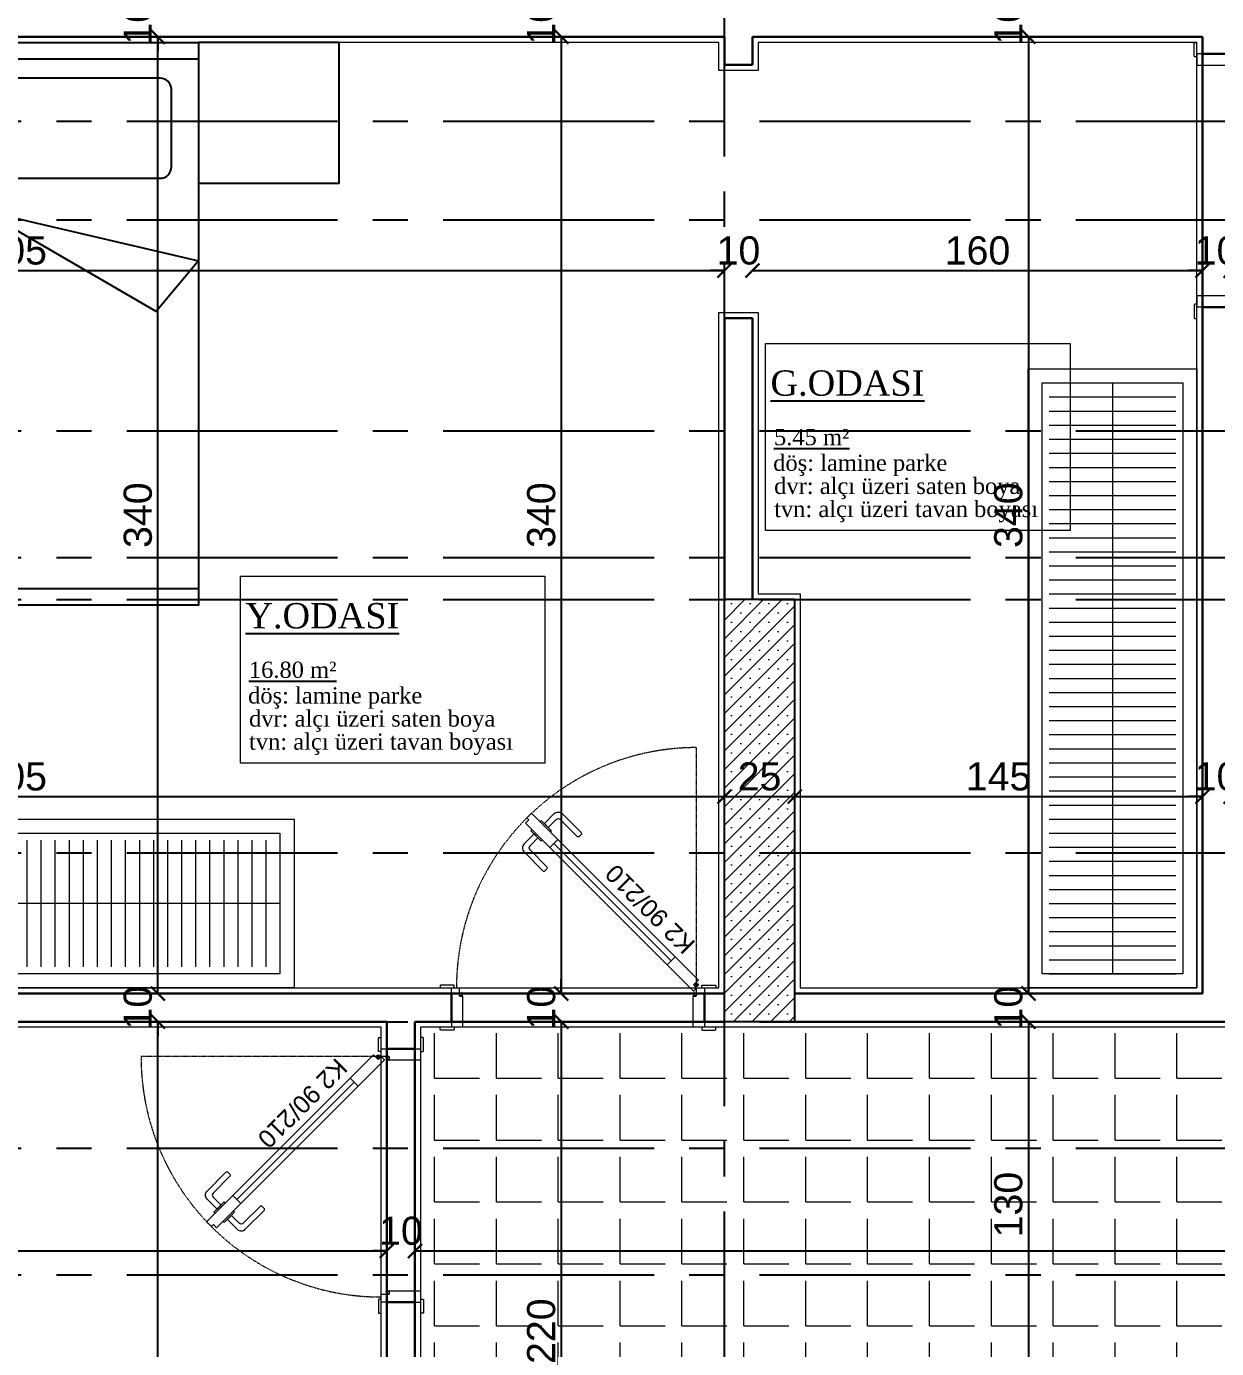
# Model space of a CAD drawing. Header units: millimetres. Extents: x 2778 to 13672, y 1832 to 5175.
# Drawn here: x 3428.4 to 3851.6, y 3179.1 to 3648.9 of the extents above; entities that cross this region are included whole.
import ezdxf

# ---------------------------------------------------------------- set-up
doc = ezdxf.new("R2010")
doc.units = ezdxf.units.MM
for name, pattern in [('CENTER2', [112.5, 75, -12.5, 12.5, -12.5]), ('DASHDOT2', [12.7, 6.35, -3.175, 0, -3.175]), ('DOTX2', [0.5, 0, -0.5])]:
    doc.linetypes.add(name, pattern=pattern)
for name, color, linetype in [('7-DCR-FRN', 8, 'Continuous'), ('Panel', 7, 'Continuous'), ('Yazi', 7, 'Continuous')]:
    doc.layers.add(name, color=color, linetype=linetype)
for name, color, linetype, lineweight in [('aks', 251, 'DASHDOT2', 35), ('duvar', 232, 'Continuous', 30), ('ince', 37, 'Continuous', 0), ('iz', 1, 'DOTX2', 20), ('kapı', 3, 'Continuous', 18), ('sıva iç', 21, 'Continuous', 0), ('yazı', 11, 'Continuous', 20), ('z - tarama', 251, 'Continuous', 18), ('ölçü dış', 192, 'Continuous', 20), ('ÖLÇÜ İÇ', 7, 'Continuous', 9)]:
    doc.layers.add(name, color=color, linetype=linetype, lineweight=lineweight)
doc.styles.get("Standard").update_dxf_attribs({"font": 'arial.ttf'})
doc.styles.add('Times roman', font='times.ttf')
doc.dimstyles.new('zulay iç ölçü', dxfattribs={"dimtxt": 10, "dimasz": 5, "dimexe": 0.18, "dimexo": 0, "dimgap": 2, "dimtad": 3, "dimdec": 0, "dimzin": 0, "dimdsep": 46, "dimtxsty": 'Standard', "dimblk": 'ARCHTICK', "dimcen": 0.09, "dimse1": 1, "dimse2": 1, "dimadec": 0, "dimazin": 0, "dimtfac": 1, "dimtdec": 0, "dimtix": 1, "dimtofl": 0, "dimtmove": 0, "dimatfit": 3, "dimldrblk": 'ARCHTICK', "dimfxl": 1, "dimtolj": 1, "dimtzin": 0, "dimarcsym": 0})

# ---------------------------------------------------------------- blocks, each defined once
blk = doc.blocks.new('IDE242Entity705')
at = {"layer": 'Panel', "linetype": 'Continuous', "lineweight": 5}
h = blk.add_hatch(dxfattribs=at)
h.set_pattern_fill('SACNCR', color=163, scale=50, style=0)
h.set_pattern_definition([(45, (0, 0), (-3.314563, 3.314563), []), (45, (3.3146, 0), (-3.314563, 3.314563), [0, -4.6875])])
h.paths.add_polyline_path([(525, 805), (525, 955), (550, 955), (550, 805)])
blk = doc.blocks.new('IDE242Entity706')
at = {"layer": 'Panel', "color": 164, "linetype": 'Continuous', "lineweight": -3}
blk.add_lwpolyline([(550, 805), (525, 805)], dxfattribs=at)
blk = doc.blocks.new('IDE242Entity707')
at = {"layer": 'Panel', "color": 164, "linetype": 'Continuous', "lineweight": -3}
blk.add_lwpolyline([(550, 805), (550, 955)], dxfattribs=at)
blk = doc.blocks.new('IDE242Entity708')
at = {"layer": 'Panel', "color": 164, "linetype": 'Continuous', "lineweight": -3}
blk.add_lwpolyline([(550, 955), (525, 955)], dxfattribs=at)
blk = doc.blocks.new('IDE242Entity709')
at = {"layer": 'Panel', "color": 164, "linetype": 'Continuous', "lineweight": -3}
blk.add_lwpolyline([(525, 805), (525, 955)], dxfattribs=at)
blk = doc.blocks.new('sadsfsfsf')
at = {"layer": 'ince'}
for p, q in [((0.7, 0), (-0.7, 0)), ((0, 0.7), (0, -0.7))]:
    blk.add_line(p, q, dxfattribs=at)
for radius in [0.6, 0.45]:
    blk.add_circle((0, 0), radius, dxfattribs=at)
blk = doc.blocks.new('eddeded')
at = {"layer": 'duvar'}
for p, q in [((-48.21, 54.38), (-38.21, 54.38)), ((-48.21, -35.62), (-38.21, -35.62))]:
    blk.add_line(p, q, dxfattribs=at)
at = {"layer": 'ince'}
blk.add_line((-26.6, -23.78), (15.13, 17.96), dxfattribs=at)
for points in [[(-50.21, 53.38), (-50.96, 53.38, -0.414214), (-51.21, 53.63), (-51.21, 58.13, -0.414214), (-50.96, 58.38), (-50.21, 58.38)], [(-36.21, 53.38), (-35.46, 53.38, 0.414214), (-35.21, 53.63), (-35.21, 58.13, 0.414214), (-35.46, 58.38), (-36.21, 58.38)], [(-50.21, -34.62), (-50.96, -34.62, 0.414214), (-51.21, -34.87), (-51.21, -39.37, 0.414214), (-50.96, -39.62), (-50.21, -39.62)], [(-36.21, -34.62), (-35.46, -34.62, -0.414214), (-35.21, -34.87), (-35.21, -39.37, -0.414214), (-35.46, -39.62), (-36.21, -39.62)]]:
    blk.add_lwpolyline(points, format="xyb", dxfattribs=at)
for points in [[(-39.11, 51.33), (-39.11, 50.38), (-37.81, 50.68), (-37.81, 50.81, -0.112206), (-37.91, 50.76), (-38.72, 50.57, -0.482314), (-39.02, 50.82), (-39.02, 51.24, -0.414214), (-38.77, 51.49), (-37.97, 51.49, -0.170049), (-37.81, 51.43), (-37.81, 51.58), (-38.86, 51.58, 0.414214)], [(17.08, 23.59), (18.49, 25), (14.96, 28.54, 0.414214), (12.13, 28.54), (5.41, 21.82, 0.414214), (5.41, 21.11), (6.12, 20.4, 0.414214), (6.83, 20.4), (12.84, 26.41, -0.414214), (14.25, 26.41)], [(20.76, 19.91), (22.17, 21.32), (25.71, 17.79, -0.414214), (25.71, 14.96), (18.99, 8.24, -0.414214), (18.28, 8.24), (17.58, 8.95, -0.414214), (17.58, 9.66), (23.59, 15.67, 0.414214), (23.59, 17.08)], [(-39.11, -31.62), (-39.11, -32.57, 0.414214), (-38.86, -32.82), (-37.81, -32.82), (-37.81, -32.67, -0.170049), (-37.97, -32.73), (-38.77, -32.73, -0.414214), (-39.02, -32.48), (-39.02, -32.06, -0.482314), (-38.72, -31.81), (-37.91, -32, -0.112206), (-37.81, -32.05), (-37.81, -31.92)]]:
    blk.add_lwpolyline(points, format="xyb", close=True, dxfattribs=at)
for points in [[(20.04, 25.7), (19.62, 26.12), (15.96, 22.47), (16.38, 22.04)], [(22.87, 22.87), (23.29, 22.44), (19.64, 18.79), (19.21, 19.21)]]:
    blk.add_lwpolyline(points, dxfattribs=at)
at = {"layer": 'iz', "ltscale": 0.1}
for p, q in [((-48.21, -35.62), (-48.21, 54.38)), ((-38.21, -35.62), (-38.21, 54.38)), ((-36.21, -32.82), (49.19, -32.82))]:
    blk.add_line(p, q, dxfattribs=at)
blk.add_arc((-36.22, -32.83), 85.41, 0.0042, 89.9958, dxfattribs=at)
at = {"layer": 'kapı'}
for p, q in [((13.72, 19.37), (16.54, 16.54)), ((-28.02, -22.36), (-25.19, -25.19))]:
    blk.add_line(p, q, dxfattribs=at)
for points in [[(-36.21, 54.38), (-36.21, 51.58), (-38.86, 51.58, 0.414214), (-39.11, 51.33), (-39.11, 50.38), (-50.21, 50.38), (-50.21, 54.38)], [(-50.21, -35.62), (-50.21, -31.62), (-39.11, -31.62), (-39.11, -32.57, 0.414214), (-38.86, -32.82), (-36.21, -32.82), (-36.21, -35.62), (-36.21, -35.62)]]:
    blk.add_lwpolyline(points, format="xyb", dxfattribs=at)
blk.add_lwpolyline([(-36.21, -32.82), (-35.15, -31.76), (-33.46, -33.46), (25.87, 25.87), (24.17, 27.57), (23.47, 26.86), (22.33, 27.99), (-37.35, -31.69), (-36.21, -32.82)], dxfattribs=at)
at = {"layer": 'sıva iç'}
for p, q in [((-48.21, 54.38), (-50.21, 54.38)), ((-38.21, 54.38), (-36.21, 54.38)), ((-48.21, -35.62), (-50.21, -35.62)), ((-36.21, -35.62), (-38.21, -35.62))]:
    blk.add_line(p, q, dxfattribs=at)
at = {"layer": 'ölçü dış'}
blk.add_line((-38.21, -35.62), (-48.21, -35.62), dxfattribs=at)
at = {"layer": 'ince', "rotation": 90}
blk.add_blockref('sadsfsfsf', (-35.15, -32.82), dxfattribs=at)
at = {"layer": 'yazı'}
blk.add_text('K2 90/210', height=6.328, rotation=45, dxfattribs=at).set_placement((-20.24, -32.71))
blk = doc.blocks.new('*U31')
at = {"layer": '7-DCR-FRN'}
for points in [[(-80, 100), (-130, 100), (-130, 50), (-80, 50)], [(80, 100), (80, 94), (-80, 94), (-80, 100)], [(-80, 100), (80, 100), (80, -100), (-80, -100)], [(-80, 100), (80, 100), (80, -100), (-80, -100)], [(130, 100), (80, 100), (80, 50), (130, 50)], [(-80, -94), (80, -94), (80, -100), (-80, -100)]]:
    blk.add_lwpolyline(points, close=True, dxfattribs=at)
for points in [[(-70.38, 83.3, -0.414214), (-66.38, 87.3), (-8.34, 87.3, -0.414214), (-4.34, 83.3), (-4.34, 55.74, -0.414214), (-8.34, 51.74), (-66.38, 51.74, -0.414214), (-70.38, 55.74)], [(70.38, 83.3, 0.414214), (66.38, 87.3), (8.34, 87.3, 0.414214), (4.34, 83.3), (4.34, 55.74, 0.414214), (8.34, 51.74), (66.38, 51.74, 0.414214), (70.38, 55.74)]]:
    blk.add_lwpolyline(points, format="xyb", close=True, dxfattribs=at)
blk.add_lwpolyline([(-4.31, 39.62), (-65, 4.38), (-80, 22.38), (-6.26, 39.62), (6.26, 39.62), (80, 22.38), (65, 4.38), (4.31, 39.62)], dxfattribs=at)
blk = doc.blocks.new('*U44')
at = {"layer": '7-DCR-FRN', "lineweight": 9}
blk.add_line((215, 30), (5, 30), dxfattribs=at)
for points in [[(220, 60), (220, 0), (0, 0), (0, 60)], [(215, 55), (215, 5), (5, 5), (5, 55)]]:
    blk.add_lwpolyline(points, close=True, dxfattribs=at)
for points in [[(5, 52.5), (5, 7.5)], [(5, 52.5), (5, 7.5)], [(5, 52.5), (5, 7.5)], [(10, 52.5), (10, 7.5)], [(10, 52.5), (10, 7.5)], [(15, 52.5), (15, 7.5)], [(15, 52.5), (15, 7.5)], [(20, 52.5), (20, 7.5)], [(20, 52.5), (20, 7.5)], [(25, 52.5), (25, 7.5)], [(25, 52.5), (25, 7.5)], [(30, 52.5), (30, 7.5)], [(30, 52.5), (30, 7.5)], [(35, 52.5), (35, 7.5)], [(35, 52.5), (35, 7.5)], [(40, 52.5), (40, 7.5)], [(40, 52.5), (40, 7.5)], [(45, 52.5), (45, 7.5)], [(45, 52.5), (45, 7.5)], [(50, 52.5), (50, 7.5)], [(50, 52.5), (50, 7.5)], [(55, 52.5), (55, 7.5)], [(60, 52.5), (60, 7.5)], [(65, 52.5), (65, 7.5)], [(70, 52.5), (70, 7.5)], [(75, 52.5), (75, 7.5)], [(80, 52.5), (80, 7.5)], [(85, 52.5), (85, 7.5)], [(90, 52.5), (90, 7.5)], [(95, 52.5), (95, 7.5)], [(100, 52.5), (100, 7.5)], [(105, 52.5), (105, 7.5)], [(110, 52.5), (110, 7.5)], [(115, 52.5), (115, 7.5)], [(120, 52.5), (120, 7.5)], [(125, 52.5), (125, 7.5)], [(130, 52.5), (130, 7.5)], [(135, 52.5), (135, 7.5)], [(140, 52.5), (140, 7.5)], [(145, 52.5), (145, 7.5)], [(150, 52.5), (150, 7.5)], [(155, 52.5), (155, 7.5)], [(160, 52.5), (160, 7.5)], [(165, 52.5), (165, 7.5)], [(170, 52.5), (170, 7.5)], [(175, 52.5), (175, 7.5)], [(180, 52.5), (180, 7.5)], [(185, 52.5), (185, 7.5)], [(190, 52.5), (190, 7.5)], [(195, 52.5), (195, 7.5)], [(200, 52.5), (200, 7.5)], [(205, 52.5), (205, 7.5)], [(210, 52.5), (210, 7.5)], [(215, 52.5), (215, 7.5)], [(220, 52.5), (220, 7.5)]]:
    blk.add_lwpolyline(points, dxfattribs=at)
blk = doc.blocks.new('_ArchTick')
at = {"color": 0, "linetype": 'ByBlock', "const_width": 0.15}
blk.add_lwpolyline([(-0.5, -0.5), (0.5, 0.5)], dxfattribs=at)
blk = doc.blocks.new('*D1873')
at = {"layer": 'Defpoints', "color": 0, "transparency": 16777216}
for p in [(3784.69, 3655.23), (3784.69, 3645.23), (3784.69, 3645.23)]:
    blk.add_point(p, dxfattribs=at)
at = {"layer": 'ÖLÇÜ İÇ', "color": 0, "lineweight": -2, "transparency": 16777216}
for p, q in [((3784.69, 3655.23), (3784.69, 3660.23)), ((3784.69, 3645.23), (3784.69, 3640.23))]:
    blk.add_line(p, q, dxfattribs=at)
at = {"layer": 'ÖLÇÜ İÇ', "color": 0, "lineweight": -2, "transparency": 16777216, "xscale": 5, "yscale": 5, "zscale": 5}
for p, rotation in [((3784.69, 3655.23), 270), ((3784.69, 3645.23), 90)]:
    blk.add_blockref('_ArchTick', p, dxfattribs=dict(at, rotation=rotation))
at = {"layer": 'ÖLÇÜ İÇ', "color": 0, "transparency": 16777216, "insert": (3777.58, 3650.23), "char_height": 10, "attachment_point": 5, "rotation": 90}
blk.add_mtext('\\A1;10', dxfattribs=at)
blk = doc.blocks.new('*D1874')
at = {"layer": 'Defpoints', "color": 0, "transparency": 16777216}
for p in [(3784.69, 3645.23), (3784.69, 3305.23), (3784.69, 3305.23)]:
    blk.add_point(p, dxfattribs=at)
at = {"layer": 'ÖLÇÜ İÇ', "color": 0, "lineweight": -2, "transparency": 16777216}
blk.add_line((3784.69, 3645.23), (3784.69, 3305.23), dxfattribs=at)
at = {"layer": 'ÖLÇÜ İÇ', "color": 0, "lineweight": -2, "transparency": 16777216, "xscale": 5, "yscale": 5, "zscale": 5}
for p, rotation in [((3784.69, 3645.23), 90), ((3784.69, 3305.23), 270)]:
    blk.add_blockref('_ArchTick', p, dxfattribs=dict(at, rotation=rotation))
at = {"layer": 'ÖLÇÜ İÇ', "color": 0, "transparency": 16777216, "insert": (3777.58, 3475.23), "char_height": 10, "attachment_point": 5, "rotation": 90}
blk.add_mtext('\\A1;340', dxfattribs=at)
blk = doc.blocks.new('*D1875')
at = {"layer": 'Defpoints', "color": 0, "transparency": 16777216}
for p in [(3784.69, 3305.23), (3784.69, 3295.23), (3784.69, 3295.23)]:
    blk.add_point(p, dxfattribs=at)
at = {"layer": 'ÖLÇÜ İÇ', "color": 0, "lineweight": -2, "transparency": 16777216}
for p, q in [((3784.69, 3305.23), (3784.69, 3310.23)), ((3784.69, 3295.23), (3784.69, 3290.23))]:
    blk.add_line(p, q, dxfattribs=at)
at = {"layer": 'ÖLÇÜ İÇ', "color": 0, "lineweight": -2, "transparency": 16777216, "xscale": 5, "yscale": 5, "zscale": 5}
for p, rotation in [((3784.69, 3305.23), 270), ((3784.69, 3295.23), 90)]:
    blk.add_blockref('_ArchTick', p, dxfattribs=dict(at, rotation=rotation))
at = {"layer": 'ÖLÇÜ İÇ', "color": 0, "transparency": 16777216, "insert": (3777.58, 3300.23), "char_height": 10, "attachment_point": 5, "rotation": 90}
blk.add_mtext('\\A1;10', dxfattribs=at)
blk = doc.blocks.new('*D1876')
at = {"layer": 'Defpoints', "color": 0, "transparency": 16777216}
for p in [(3784.69, 3295.23), (3784.69, 3165.23), (3784.69, 3165.23)]:
    blk.add_point(p, dxfattribs=at)
at = {"layer": 'ÖLÇÜ İÇ', "color": 0, "lineweight": -2, "transparency": 16777216}
blk.add_line((3784.69, 3295.23), (3784.69, 3165.23), dxfattribs=at)
at = {"layer": 'ÖLÇÜ İÇ', "color": 0, "lineweight": -2, "transparency": 16777216, "xscale": 5, "yscale": 5, "zscale": 5}
for p, rotation in [((3784.69, 3295.23), 90), ((3784.69, 3165.23), 270)]:
    blk.add_blockref('_ArchTick', p, dxfattribs=dict(at, rotation=rotation))
at = {"layer": 'ÖLÇÜ İÇ', "color": 0, "transparency": 16777216, "insert": (3777.58, 3230.23), "char_height": 10, "attachment_point": 5, "rotation": 90}
blk.add_mtext('\\A1;130', dxfattribs=at)
blk = doc.blocks.new('*D1882')
at = {"layer": 'Defpoints', "color": 0, "transparency": 16777216}
for p in [(3619.2, 3655.23), (3618.61, 3645.23), (3619.2, 3645.23)]:
    blk.add_point(p, dxfattribs=at)
at = {"layer": 'ÖLÇÜ İÇ', "color": 0, "lineweight": -2, "transparency": 16777216}
for p, q in [((3618.61, 3655.23), (3618.61, 3660.23)), ((3618.61, 3645.23), (3618.61, 3640.23))]:
    blk.add_line(p, q, dxfattribs=at)
at = {"layer": 'ÖLÇÜ İÇ', "color": 0, "lineweight": -2, "transparency": 16777216, "xscale": 5, "yscale": 5, "zscale": 5}
for p, rotation in [((3618.61, 3655.23), 270), ((3618.61, 3645.23), 90)]:
    blk.add_blockref('_ArchTick', p, dxfattribs=dict(at, rotation=rotation))
at = {"layer": 'ÖLÇÜ İÇ', "color": 0, "transparency": 16777216, "insert": (3611.5, 3650.23), "char_height": 10, "attachment_point": 5, "rotation": 90}
blk.add_mtext('\\A1;10', dxfattribs=at)
blk = doc.blocks.new('*D1883')
at = {"layer": 'Defpoints', "color": 0, "transparency": 16777216}
for p in [(3619.2, 3645.23), (3618.61, 3305.23), (3618.61, 3305.23)]:
    blk.add_point(p, dxfattribs=at)
at = {"layer": 'ÖLÇÜ İÇ', "color": 0, "lineweight": -2, "transparency": 16777216}
blk.add_line((3618.61, 3645.23), (3618.61, 3305.23), dxfattribs=at)
at = {"layer": 'ÖLÇÜ İÇ', "color": 0, "lineweight": -2, "transparency": 16777216, "xscale": 5, "yscale": 5, "zscale": 5}
for p, rotation in [((3618.61, 3645.23), 90), ((3618.61, 3305.23), 270)]:
    blk.add_blockref('_ArchTick', p, dxfattribs=dict(at, rotation=rotation))
at = {"layer": 'ÖLÇÜ İÇ', "color": 0, "transparency": 16777216, "insert": (3611.5, 3475.23), "char_height": 10, "attachment_point": 5, "rotation": 90}
blk.add_mtext('\\A1;340', dxfattribs=at)
blk = doc.blocks.new('*D1884')
at = {"layer": 'Defpoints', "color": 0, "transparency": 16777216}
for p in [(3618.61, 3305.23), (3618.61, 3295.23), (3618.61, 3295.23)]:
    blk.add_point(p, dxfattribs=at)
at = {"layer": 'ÖLÇÜ İÇ', "color": 0, "lineweight": -2, "transparency": 16777216}
for p, q in [((3618.61, 3305.23), (3618.61, 3310.23)), ((3618.61, 3295.23), (3618.61, 3290.23))]:
    blk.add_line(p, q, dxfattribs=at)
at = {"layer": 'ÖLÇÜ İÇ', "color": 0, "lineweight": -2, "transparency": 16777216, "xscale": 5, "yscale": 5, "zscale": 5}
for p, rotation in [((3618.61, 3305.23), 270), ((3618.61, 3295.23), 90)]:
    blk.add_blockref('_ArchTick', p, dxfattribs=dict(at, rotation=rotation))
at = {"layer": 'ÖLÇÜ İÇ', "color": 0, "transparency": 16777216, "insert": (3611.5, 3300.23), "char_height": 10, "attachment_point": 5, "rotation": 90}
blk.add_mtext('\\A1;10', dxfattribs=at)
blk = doc.blocks.new('*D1885')
at = {"layer": 'Defpoints', "color": 0, "transparency": 16777216}
for p in [(3618.61, 3295.23), (3618.61, 3075.23), (3618.61, 3075.23)]:
    blk.add_point(p, dxfattribs=at)
at = {"layer": 'ÖLÇÜ İÇ', "color": 0, "lineweight": -2, "transparency": 16777216}
blk.add_line((3618.61, 3295.23), (3618.61, 3075.23), dxfattribs=at)
at = {"layer": 'ÖLÇÜ İÇ', "color": 0, "lineweight": -2, "transparency": 16777216, "xscale": 5, "yscale": 5, "zscale": 5}
for p, rotation in [((3618.61, 3295.23), 90), ((3618.61, 3075.23), 270)]:
    blk.add_blockref('_ArchTick', p, dxfattribs=dict(at, rotation=rotation))
at = {"layer": 'ÖLÇÜ İÇ', "color": 0, "transparency": 16777216, "insert": (3611.5, 3185.23), "char_height": 10, "attachment_point": 5, "rotation": 90}
blk.add_mtext('\\A1;220', dxfattribs=at)
blk = doc.blocks.new('*D1892')
at = {"layer": 'Defpoints', "color": 0, "transparency": 16777216}
for p in [(3475.18, 3295.23), (3475.18, 3295.23), (3475.18, 2965.23)]:
    blk.add_point(p, dxfattribs=at)
at = {"layer": 'ÖLÇÜ İÇ', "color": 0, "lineweight": -2, "transparency": 16777216}
blk.add_line((3475.18, 2965.23), (3475.18, 3295.23), dxfattribs=at)
at = {"layer": 'ÖLÇÜ İÇ', "color": 0, "lineweight": -2, "transparency": 16777216, "xscale": 5, "yscale": 5, "zscale": 5}
for p, rotation in [((3475.18, 3295.23), 90), ((3475.18, 2965.23), 270)]:
    blk.add_blockref('_ArchTick', p, dxfattribs=dict(at, rotation=rotation))
at = {"layer": 'ÖLÇÜ İÇ', "color": 0, "transparency": 16777216, "insert": (3468.08, 3130.23), "char_height": 10, "attachment_point": 5, "rotation": 90}
blk.add_mtext('\\A1;330', dxfattribs=at)
blk = doc.blocks.new('*D1893')
at = {"layer": 'Defpoints', "color": 0, "transparency": 16777216}
for p in [(3475.18, 3305.23), (3475.18, 3305.23), (3475.18, 3295.23)]:
    blk.add_point(p, dxfattribs=at)
at = {"layer": 'ÖLÇÜ İÇ', "color": 0, "lineweight": -2, "transparency": 16777216}
for p, q in [((3475.18, 3305.23), (3475.18, 3310.23)), ((3475.18, 3295.23), (3475.18, 3290.23))]:
    blk.add_line(p, q, dxfattribs=at)
at = {"layer": 'ÖLÇÜ İÇ', "color": 0, "lineweight": -2, "transparency": 16777216, "xscale": 5, "yscale": 5, "zscale": 5}
for p, rotation in [((3475.18, 3305.23), 270), ((3475.18, 3295.23), 90)]:
    blk.add_blockref('_ArchTick', p, dxfattribs=dict(at, rotation=rotation))
at = {"layer": 'ÖLÇÜ İÇ', "color": 0, "transparency": 16777216, "insert": (3468.08, 3300.23), "char_height": 10, "attachment_point": 5, "rotation": 90}
blk.add_mtext('\\A1;10', dxfattribs=at)
blk = doc.blocks.new('*D1894')
at = {"layer": 'Defpoints', "color": 0, "transparency": 16777216}
for p in [(3475.18, 3645.23), (3475.18, 3645.23), (3475.18, 3305.23)]:
    blk.add_point(p, dxfattribs=at)
at = {"layer": 'ÖLÇÜ İÇ', "color": 0, "lineweight": -2, "transparency": 16777216}
blk.add_line((3475.18, 3305.23), (3475.18, 3645.23), dxfattribs=at)
at = {"layer": 'ÖLÇÜ İÇ', "color": 0, "lineweight": -2, "transparency": 16777216, "xscale": 5, "yscale": 5, "zscale": 5}
for p, rotation in [((3475.18, 3645.23), 90), ((3475.18, 3305.23), 270)]:
    blk.add_blockref('_ArchTick', p, dxfattribs=dict(at, rotation=rotation))
at = {"layer": 'ÖLÇÜ İÇ', "color": 0, "transparency": 16777216, "insert": (3468.08, 3475.23), "char_height": 10, "attachment_point": 5, "rotation": 90}
blk.add_mtext('\\A1;340', dxfattribs=at)
blk = doc.blocks.new('*D1895')
at = {"layer": 'Defpoints', "color": 0, "transparency": 16777216}
for p in [(3475.18, 3655.23), (3475.18, 3655.23), (3475.18, 3645.23)]:
    blk.add_point(p, dxfattribs=at)
at = {"layer": 'ÖLÇÜ İÇ', "color": 0, "lineweight": -2, "transparency": 16777216}
for p, q in [((3475.18, 3655.23), (3475.18, 3660.23)), ((3475.18, 3645.23), (3475.18, 3640.23))]:
    blk.add_line(p, q, dxfattribs=at)
at = {"layer": 'ÖLÇÜ İÇ', "color": 0, "lineweight": -2, "transparency": 16777216, "xscale": 5, "yscale": 5, "zscale": 5}
for p, rotation in [((3475.18, 3655.23), 270), ((3475.18, 3645.23), 90)]:
    blk.add_blockref('_ArchTick', p, dxfattribs=dict(at, rotation=rotation))
at = {"layer": 'ÖLÇÜ İÇ', "color": 0, "transparency": 16777216, "insert": (3468.08, 3650.23), "char_height": 10, "attachment_point": 5, "rotation": 90}
blk.add_mtext('\\A1;10', dxfattribs=at)
blk = doc.blocks.new('*D1897')
at = {"layer": 'Defpoints', "color": 0, "transparency": 16777216}
for p in [(3171.58, 3562.14), (3676.58, 3562.14), (3676.58, 3545.23)]:
    blk.add_point(p, dxfattribs=at)
at = {"layer": 'ÖLÇÜ İÇ', "color": 0, "lineweight": -2, "transparency": 16777216}
blk.add_line((3171.58, 3562.14), (3676.58, 3562.14), dxfattribs=at)
at = {"layer": 'ÖLÇÜ İÇ', "color": 0, "lineweight": -2, "transparency": 16777216, "xscale": 5, "yscale": 5, "zscale": 5, "rotation": 180}
blk.add_blockref('_ArchTick', (3171.58, 3562.14), dxfattribs=at)
at = {"layer": 'ÖLÇÜ İÇ', "color": 0, "lineweight": -2, "transparency": 16777216, "xscale": 5, "yscale": 5, "zscale": 5}
blk.add_blockref('_ArchTick', (3676.58, 3562.14), dxfattribs=at)
at = {"layer": 'ÖLÇÜ İÇ', "color": 0, "transparency": 16777216, "insert": (3424.08, 3569.24), "char_height": 10, "attachment_point": 5}
blk.add_mtext('\\A1;505', dxfattribs=at)
blk = doc.blocks.new('*D1898')
at = {"layer": 'Defpoints', "color": 0, "transparency": 16777216}
for p in [(3686.58, 3562.14), (3676.58, 3545.23), (3686.58, 3545.23)]:
    blk.add_point(p, dxfattribs=at)
at = {"layer": 'ÖLÇÜ İÇ', "color": 0, "lineweight": -2, "transparency": 16777216}
for p, q in [((3676.58, 3562.14), (3671.58, 3562.14)), ((3686.58, 3562.14), (3691.58, 3562.14))]:
    blk.add_line(p, q, dxfattribs=at)
at = {"layer": 'ÖLÇÜ İÇ', "color": 0, "lineweight": -2, "transparency": 16777216, "xscale": 5, "yscale": 5, "zscale": 5}
blk.add_blockref('_ArchTick', (3676.58, 3562.14), dxfattribs=at)
at = {"layer": 'ÖLÇÜ İÇ', "color": 0, "lineweight": -2, "transparency": 16777216, "xscale": 5, "yscale": 5, "zscale": 5, "rotation": 180}
blk.add_blockref('_ArchTick', (3686.58, 3562.14), dxfattribs=at)
at = {"layer": 'ÖLÇÜ İÇ', "color": 0, "transparency": 16777216, "insert": (3681.58, 3569.24), "char_height": 10, "attachment_point": 5}
blk.add_mtext('\\A1;10', dxfattribs=at)
blk = doc.blocks.new('*D1899')
at = {"layer": 'Defpoints', "color": 0, "transparency": 16777216}
for p in [(3846.58, 3562.14), (3846.58, 3562.14), (3686.58, 3545.23)]:
    blk.add_point(p, dxfattribs=at)
at = {"layer": 'ÖLÇÜ İÇ', "color": 0, "lineweight": -2, "transparency": 16777216}
blk.add_line((3686.58, 3562.14), (3846.58, 3562.14), dxfattribs=at)
at = {"layer": 'ÖLÇÜ İÇ', "color": 0, "lineweight": -2, "transparency": 16777216, "xscale": 5, "yscale": 5, "zscale": 5, "rotation": 180}
blk.add_blockref('_ArchTick', (3686.58, 3562.14), dxfattribs=at)
at = {"layer": 'ÖLÇÜ İÇ', "color": 0, "lineweight": -2, "transparency": 16777216, "xscale": 5, "yscale": 5, "zscale": 5}
blk.add_blockref('_ArchTick', (3846.58, 3562.14), dxfattribs=at)
at = {"layer": 'ÖLÇÜ İÇ', "color": 0, "transparency": 16777216, "insert": (3766.58, 3569.24), "char_height": 10, "attachment_point": 5}
blk.add_mtext('\\A1;160', dxfattribs=at)
blk = doc.blocks.new('*D1900')
at = {"layer": 'Defpoints', "color": 0, "transparency": 16777216}
for p in [(3846.58, 3562.14), (3856.58, 3562.14), (3856.58, 3562.14)]:
    blk.add_point(p, dxfattribs=at)
at = {"layer": 'ÖLÇÜ İÇ', "color": 0, "lineweight": -2, "transparency": 16777216}
for p, q in [((3846.58, 3562.14), (3841.58, 3562.14)), ((3856.58, 3562.14), (3861.58, 3562.14))]:
    blk.add_line(p, q, dxfattribs=at)
at = {"layer": 'ÖLÇÜ İÇ', "color": 0, "lineweight": -2, "transparency": 16777216, "xscale": 5, "yscale": 5, "zscale": 5}
blk.add_blockref('_ArchTick', (3846.58, 3562.14), dxfattribs=at)
at = {"layer": 'ÖLÇÜ İÇ', "color": 0, "lineweight": -2, "transparency": 16777216, "xscale": 5, "yscale": 5, "zscale": 5, "rotation": 180}
blk.add_blockref('_ArchTick', (3856.58, 3562.14), dxfattribs=at)
at = {"layer": 'ÖLÇÜ İÇ', "color": 0, "transparency": 16777216, "insert": (3851.58, 3569.24), "char_height": 10, "attachment_point": 5}
blk.add_mtext('\\A1;10', dxfattribs=at)
blk = doc.blocks.new('*D1915')
at = {"layer": 'Defpoints', "color": 0, "transparency": 16777216}
for p in [(3171.58, 3375.23), (3676.58, 3375.23), (3676.58, 3375.23)]:
    blk.add_point(p, dxfattribs=at)
at = {"layer": 'ÖLÇÜ İÇ', "color": 0, "lineweight": -2, "transparency": 16777216}
blk.add_line((3171.58, 3375.23), (3676.58, 3375.23), dxfattribs=at)
at = {"layer": 'ÖLÇÜ İÇ', "color": 0, "lineweight": -2, "transparency": 16777216, "xscale": 5, "yscale": 5, "zscale": 5, "rotation": 180}
blk.add_blockref('_ArchTick', (3171.58, 3375.23), dxfattribs=at)
at = {"layer": 'ÖLÇÜ İÇ', "color": 0, "lineweight": -2, "transparency": 16777216, "xscale": 5, "yscale": 5, "zscale": 5}
blk.add_blockref('_ArchTick', (3676.58, 3375.23), dxfattribs=at)
at = {"layer": 'ÖLÇÜ İÇ', "color": 0, "transparency": 16777216, "insert": (3424.08, 3382.34), "char_height": 10, "attachment_point": 5}
blk.add_mtext('\\A1;505', dxfattribs=at)
blk = doc.blocks.new('*D1916')
at = {"layer": 'Defpoints', "color": 0, "transparency": 16777216}
for p in [(3676.58, 3375.23), (3701.58, 3375.23), (3701.58, 3375.23)]:
    blk.add_point(p, dxfattribs=at)
at = {"layer": 'ÖLÇÜ İÇ', "color": 0, "lineweight": -2, "transparency": 16777216}
blk.add_line((3676.58, 3375.23), (3701.58, 3375.23), dxfattribs=at)
at = {"layer": 'ÖLÇÜ İÇ', "color": 0, "lineweight": -2, "transparency": 16777216, "xscale": 5, "yscale": 5, "zscale": 5, "rotation": 180}
blk.add_blockref('_ArchTick', (3676.58, 3375.23), dxfattribs=at)
at = {"layer": 'ÖLÇÜ İÇ', "color": 0, "lineweight": -2, "transparency": 16777216, "xscale": 5, "yscale": 5, "zscale": 5}
blk.add_blockref('_ArchTick', (3701.58, 3375.23), dxfattribs=at)
at = {"layer": 'ÖLÇÜ İÇ', "color": 0, "transparency": 16777216, "insert": (3689.08, 3382.34), "char_height": 10, "attachment_point": 5}
blk.add_mtext('\\A1;25', dxfattribs=at)
blk = doc.blocks.new('*D1917')
at = {"layer": 'Defpoints', "color": 0, "transparency": 16777216}
for p in [(3701.58, 3375.23), (3846.58, 3375.23), (3846.58, 3375.23)]:
    blk.add_point(p, dxfattribs=at)
at = {"layer": 'ÖLÇÜ İÇ', "color": 0, "lineweight": -2, "transparency": 16777216}
blk.add_line((3701.58, 3375.23), (3846.58, 3375.23), dxfattribs=at)
at = {"layer": 'ÖLÇÜ İÇ', "color": 0, "lineweight": -2, "transparency": 16777216, "xscale": 5, "yscale": 5, "zscale": 5, "rotation": 180}
blk.add_blockref('_ArchTick', (3701.58, 3375.23), dxfattribs=at)
at = {"layer": 'ÖLÇÜ İÇ', "color": 0, "lineweight": -2, "transparency": 16777216, "xscale": 5, "yscale": 5, "zscale": 5}
blk.add_blockref('_ArchTick', (3846.58, 3375.23), dxfattribs=at)
at = {"layer": 'ÖLÇÜ İÇ', "color": 0, "transparency": 16777216, "insert": (3774.08, 3382.34), "char_height": 10, "attachment_point": 5}
blk.add_mtext('\\A1;145', dxfattribs=at)
blk = doc.blocks.new('*D1918')
at = {"layer": 'Defpoints', "color": 0, "transparency": 16777216}
for p in [(3846.58, 3375.23), (3856.58, 3375.23), (3856.58, 3375.23)]:
    blk.add_point(p, dxfattribs=at)
at = {"layer": 'ÖLÇÜ İÇ', "color": 0, "lineweight": -2, "transparency": 16777216}
for p, q in [((3846.58, 3375.23), (3841.58, 3375.23)), ((3856.58, 3375.23), (3861.58, 3375.23))]:
    blk.add_line(p, q, dxfattribs=at)
at = {"layer": 'ÖLÇÜ İÇ', "color": 0, "lineweight": -2, "transparency": 16777216, "xscale": 5, "yscale": 5, "zscale": 5}
blk.add_blockref('_ArchTick', (3846.58, 3375.23), dxfattribs=at)
at = {"layer": 'ÖLÇÜ İÇ', "color": 0, "lineweight": -2, "transparency": 16777216, "xscale": 5, "yscale": 5, "zscale": 5, "rotation": 180}
blk.add_blockref('_ArchTick', (3856.58, 3375.23), dxfattribs=at)
at = {"layer": 'ÖLÇÜ İÇ', "color": 0, "transparency": 16777216, "insert": (3851.58, 3382.34), "char_height": 10, "attachment_point": 5}
blk.add_mtext('\\A1;10', dxfattribs=at)
blk = doc.blocks.new('*D1928')
at = {"layer": 'Defpoints', "color": 0, "transparency": 16777216}
for p in [(3171.58, 3213.76), (3556.58, 3213.76), (3556.58, 3213.76)]:
    blk.add_point(p, dxfattribs=at)
at = {"layer": 'ÖLÇÜ İÇ', "color": 0, "lineweight": -2, "transparency": 16777216}
blk.add_line((3171.58, 3213.76), (3556.58, 3213.76), dxfattribs=at)
at = {"layer": 'ÖLÇÜ İÇ', "color": 0, "lineweight": -2, "transparency": 16777216, "xscale": 5, "yscale": 5, "zscale": 5, "rotation": 180}
blk.add_blockref('_ArchTick', (3171.58, 3213.76), dxfattribs=at)
at = {"layer": 'ÖLÇÜ İÇ', "color": 0, "lineweight": -2, "transparency": 16777216, "xscale": 5, "yscale": 5, "zscale": 5}
blk.add_blockref('_ArchTick', (3556.58, 3213.76), dxfattribs=at)
at = {"layer": 'ÖLÇÜ İÇ', "color": 0, "transparency": 16777216, "insert": (3364.08, 3220.87), "char_height": 10, "attachment_point": 5}
blk.add_mtext('\\A1;385', dxfattribs=at)
blk = doc.blocks.new('*D1929')
at = {"layer": 'Defpoints', "color": 0, "transparency": 16777216}
for p in [(3556.58, 3213.76), (3566.58, 3213.76), (3566.58, 3213.76)]:
    blk.add_point(p, dxfattribs=at)
at = {"layer": 'ÖLÇÜ İÇ', "color": 0, "lineweight": -2, "transparency": 16777216}
for p, q in [((3556.58, 3213.76), (3551.58, 3213.76)), ((3566.58, 3213.76), (3571.58, 3213.76))]:
    blk.add_line(p, q, dxfattribs=at)
at = {"layer": 'ÖLÇÜ İÇ', "color": 0, "lineweight": -2, "transparency": 16777216, "xscale": 5, "yscale": 5, "zscale": 5}
blk.add_blockref('_ArchTick', (3556.58, 3213.76), dxfattribs=at)
at = {"layer": 'ÖLÇÜ İÇ', "color": 0, "lineweight": -2, "transparency": 16777216, "xscale": 5, "yscale": 5, "zscale": 5, "rotation": 180}
blk.add_blockref('_ArchTick', (3566.58, 3213.76), dxfattribs=at)
at = {"layer": 'ÖLÇÜ İÇ', "color": 0, "transparency": 16777216, "insert": (3561.58, 3220.87), "char_height": 10, "attachment_point": 5}
blk.add_mtext('\\A1;10', dxfattribs=at)
blk = doc.blocks.new('*D1930')
at = {"layer": 'Defpoints', "color": 0, "transparency": 16777216}
for p in [(3566.58, 3213.76), (4591.58, 3213.76), (4591.58, 3213.76)]:
    blk.add_point(p, dxfattribs=at)
at = {"layer": 'ÖLÇÜ İÇ', "color": 0, "lineweight": -2, "transparency": 16777216}
blk.add_line((3566.58, 3213.76), (4591.58, 3213.76), dxfattribs=at)
at = {"layer": 'ÖLÇÜ İÇ', "color": 0, "lineweight": -2, "transparency": 16777216, "xscale": 5, "yscale": 5, "zscale": 5, "rotation": 180}
blk.add_blockref('_ArchTick', (3566.58, 3213.76), dxfattribs=at)
at = {"layer": 'ÖLÇÜ İÇ', "color": 0, "lineweight": -2, "transparency": 16777216, "xscale": 5, "yscale": 5, "zscale": 5}
blk.add_blockref('_ArchTick', (4591.58, 3213.76), dxfattribs=at)
at = {"layer": 'ÖLÇÜ İÇ', "color": 0, "transparency": 16777216, "insert": (4079.08, 3220.87), "char_height": 10, "attachment_point": 5}
blk.add_mtext('\\A1;1025', dxfattribs=at)

msp = doc.modelspace()

# ---------------------------------------------------------------- hatches: boundary and pattern name
at = {"layer": 'z - tarama', "true_color": 0xffffff}
h = msp.add_hatch(dxfattribs=at)
h.set_pattern_fill('ANGLE', scale=80, style=0)
h.set_pattern_definition([(0, (-1057024.51, 409725.164), (0, 22), [16, -6]), (90, (-1057024.51, 409725.164), (-22, 1e-15), [16, -6])])
h.paths.add_polyline_path([(3676.58, 3205.23), (3568.58, 3205.23), (3568.58, 3196.6), (3569.58, 3196.6), (3569.58, 3191.6), (3568.58, 3191.6), (3568.58, 3077.23), (3590.92, 3077.23), (3590.92, 3078.23), (3595.92, 3078.23), (3595.92, 3077.23), (3598.92, 3077.23), (3676.58, 3077.23)])
h.paths.add_polyline_path([(3676.58, 3250.23), (3568.58, 3250.23), (3568.58, 3205.23), (3676.58, 3205.23)])
h.paths.add_polyline_path([(3676.58, 3293.23), (3673.52, 3293.23), (3673.52, 3292.23), (3668.52, 3292.23), (3668.52, 3293.23), (3665.52, 3293.23), (3580.52, 3293.23), (3580.52, 3292.23), (3575.52, 3292.23), (3575.52, 3293.23), (3568.58, 3293.23), (3568.58, 3289.6), (3569.58, 3289.6), (3569.58, 3284.6), (3568.58, 3284.6), (3568.58, 3281.6), (3568.58, 3250.23), (3676.58, 3250.23)])
h.paths.add_polyline_path([(4001.58, 3293.23), (3964, 3293.23), (3964, 3292.23), (3959, 3292.23), (3959, 3293.23), (3956, 3293.23), (3871, 3293.23), (3871, 3292.23), (3866, 3292.23), (3866, 3293.23), (3676.58, 3293.23), (3676.58, 3250.23), (4001.58, 3250.23)])
h.paths.add_polyline_path([(4001.58, 3250.23), (3676.58, 3250.23), (3676.58, 3205.23), (4001.58, 3205.23)])
h.paths.add_polyline_path([(4001.58, 3205.23), (3676.58, 3205.23), (3676.58, 3075.23), (3691.58, 3075.23), (3691.58, 3165.23), (4001.58, 3165.23)])
h.paths.add_polyline_path([(3688.67, 3078.23), (3683.92, 3078.23), (3683.92, 3077.98, -0.414214), (3684.17, 3078.23), (3688.92, 3078.23), (3688.92, 3077.98, 0.414214)], flags=16)
h.paths.add_polyline_path([(4106.58, 3205.23), (4001.58, 3205.23), (4001.58, 3167.23), (4038.47, 3167.23), (4038.47, 3168.23), (4043.47, 3168.23), (4043.47, 3167.23), (4046.47, 3167.23), (4106.58, 3167.23)])
h.paths.add_polyline_path([(4106.58, 3250.23), (4001.58, 3250.23), (4001.58, 3205.23), (4106.58, 3205.23)])
h.paths.add_polyline_path([(4106.58, 3293.23), (4001.58, 3293.23), (4001.58, 3250.23), (4106.58, 3250.23)])
h.paths.add_polyline_path([(4151.58, 3293.23), (4106.58, 3293.23), (4106.58, 3250.23), (4151.58, 3250.23)])
h.paths.add_polyline_path([(4151.58, 3250.23), (4106.58, 3250.23), (4106.58, 3205.23), (4151.58, 3205.23)])
h.paths.add_polyline_path([(4151.58, 3205.23), (4106.58, 3205.23), (4106.58, 3167.23), (4131.47, 3167.23), (4131.47, 3168.23), (4136.47, 3168.23), (4136.47, 3167.23), (4151.58, 3167.23)])
h.paths.add_polyline_path([(4589.58, 3205.23), (4151.58, 3205.23), (4151.58, 3167.23), (4177.12, 3167.23), (4177.12, 3168.23), (4182.12, 3168.23), (4182.12, 3167.23), (4185.12, 3167.23), (4270.12, 3167.23), (4270.12, 3168.23), (4275.12, 3168.23), (4275.12, 3167.23), (4589.58, 3167.23)])
h.paths.add_polyline_path([(4440.72, 3250.23), (4151.58, 3250.23), (4151.58, 3205.23), (4589.58, 3205.23), (4589.58, 3248.23), (4584.58, 3248.23), (4584.58, 3250.23), (4550.48, 3250.23), (4550.48, 3210.98), (4440.72, 3210.98)])
h.paths.add_polyline_path([(4440.72, 3276.65), (4550.48, 3276.65), (4550.48, 3250.23), (4584.58, 3250.23), (4584.58, 3295.23), (4438.58, 3295.23), (4438.58, 3293.23), (4398.58, 3293.23), (4370.56, 3293.23), (4370.56, 3292.23), (4365.56, 3292.23), (4365.56, 3293.23), (4362.56, 3293.23), (4277.56, 3293.23), (4277.56, 3292.23), (4272.56, 3292.23), (4272.56, 3293.23), (4255.64, 3293.23), (4255.64, 3292.23), (4250.64, 3292.23), (4250.64, 3293.23), (4247.64, 3293.23), (4162.64, 3293.23), (4162.64, 3292.23), (4157.64, 3292.23), (4157.64, 3293.23), (4151.58, 3293.23), (4151.58, 3250.23), (4440.72, 3250.23)])
h.paths.add_polyline_path([(4584.58, 3355.23), (4438.58, 3355.23), (4438.58, 3295.23), (4584.58, 3295.23)])
h.paths.add_polyline_path([(4584.58, 3445.23), (4438.58, 3445.23), (4438.58, 3355.23), (4584.58, 3355.23)])
h.paths.add_polyline_path([(4584.58, 3460.23), (4438.58, 3460.23), (4438.58, 3445.23), (4584.58, 3445.23)])
h.paths.add_polyline_path([(4584.58, 3505.23), (4438.58, 3505.23), (4438.58, 3460.23), (4584.58, 3460.23)])
h.paths.add_polyline_path([(4589.58, 3643.23), (4438.58, 3643.23), (4438.58, 3505.23), (4584.58, 3505.23), (4584.58, 3507.23), (4589.58, 3507.23)])

# ---------------------------------------------------------------- linework, layer by layer
at = {"layer": 'aks', "color": 251, "linetype": 'CENTER2', "lineweight": -3}
for points in [[(3676.58, 2140.23), (3676.58, 5100.23)], [(2901.58, 3615.23), (8131.58, 3615.23)], [(2901.58, 3580.23), (8131.58, 3580.23)], [(2901.58, 3505.23), (8131.58, 3505.23)], [(2901.58, 3460.23), (8131.58, 3460.23)], [(2901.58, 3445.23), (8131.58, 3445.23)], [(2901.58, 3355.23), (8131.58, 3355.23)], [(2901.58, 3295.23), (8131.58, 3295.23)], [(2901.58, 3250.23), (8131.58, 3250.23)], [(2901.58, 3205.23), (8131.58, 3205.23)]]:
    msp.add_lwpolyline(points, dxfattribs=at)
at = {"layer": 'duvar', "lineweight": 30}
for p, q in [((3176.58, 3645.23), (3676.58, 3645.23)), ((3676.58, 3645.23), (3676.58, 3635.23)), ((3686.58, 3645.23), (3846.58, 3645.23)), ((3686.58, 3645.23), (3686.58, 3635.23)), ((3846.58, 3645.23), (3846.58, 3305.23)), ((3676.58, 3635.23), (3686.58, 3635.23)), ((3676.58, 3545.23), (3676.58, 3445.23)), ((3676.58, 3545.23), (3686.58, 3545.23)), ((3686.58, 3545.23), (3686.58, 3445.23)), ((3676.58, 3305.23), (3301.58, 3305.23)), ((3846.58, 3305.23), (3701.58, 3305.23)), ((3556.58, 3295.23), (3301.58, 3295.23)), ((3556.58, 3295.23), (3556.58, 2965.23)), ((3676.58, 3295.23), (3566.58, 3295.23)), ((3566.58, 3295.23), (3566.58, 3075.23)), ((4001.58, 3295.23), (3701.58, 3295.23))]:
    msp.add_line(p, q, dxfattribs=at)
at = {"layer": 'sıva iç'}
for points in [[(3173.58, 3322.23), (3303.58, 3322.23), (3303.58, 3307.23), (3674.58, 3307.23), (3674.58, 3547.23), (3688.58, 3547.23), (3688.58, 3447.23), (3703.58, 3447.23), (3703.58, 3307.23), (3844.58, 3307.23), (3844.58, 3643.23), (3688.58, 3643.23), (3688.58, 3633.23), (3674.58, 3633.23), (3674.58, 3643.23), (3178.58, 3643.23), (3178.58, 3578.23), (3173.58, 3578.23)], [(3568.58, 3077.23), (3689.58, 3077.23), (3689.58, 3167.23), (4589.58, 3167.23), (4589.58, 3248.23), (4584.58, 3248.23), (4584.58, 3507.23), (4589.58, 3507.23), (4589.58, 3643.23), (4398.58, 3643.23), (4398.58, 3293.23), (3568.58, 3293.23)], [(3173.58, 2967.23), (3554.58, 2967.23), (3554.58, 3293.23), (3173.58, 3293.23)]]:
    msp.add_lwpolyline(points, close=True, dxfattribs=at)
at = {"layer": 'yazı'}
for points in [[(3691.26, 3469.82), (3691.26, 3536.25), (3799.49, 3536.25), (3799.49, 3469.82)], [(3504.56, 3387.14), (3504.56, 3453.57), (3612.79, 3453.57), (3612.79, 3387.14)]]:
    msp.add_lwpolyline(points, close=True, dxfattribs=at)

# ---------------------------------------------------------------- block references
for name, p in [('*U31', (3409.58, 3543.23)), ('*U44', (3303.58, 3307.23))]:
    msp.add_blockref(name, p)
at = {"rotation": 90}
msp.add_blockref('*U44', (3844.58, 3307.23), dxfattribs=at)
at = {"layer": 'duvar', "lineweight": 30, "xscale": -1, "rotation": 180}
msp.add_blockref('eddeded', (3894.79, 3603.55), dxfattribs=at)
at = {"layer": 'duvar', "lineweight": 30}
for p, rotation in [((3633.9, 3343.45), 90), ((3518.37, 3249.98), 180)]:
    msp.add_blockref('eddeded', p, dxfattribs=dict(at, rotation=rotation))
at = {"layer": 'Panel'}
for name in ['IDE242Entity705', 'IDE242Entity708', 'IDE242Entity709', 'IDE242Entity707', 'IDE242Entity706']:
    msp.add_blockref(name, (3151.58, 2490.23), dxfattribs=at)

# ---------------------------------------------------------------- texts
at = {"layer": 'Yazi', "style": 'Times roman'}
for s, height, p in [('%%UG.ODASI', 8.996, (3692.97, 3517.69)), ('%%U5.45 m²', 5.767, (3694.21, 3500.09)), ('%%UY.ODASI', 8.996, (3506.27, 3435.01)), ('%%U16.80 m²', 5.7665, (3507.51, 3417.41))]:
    msp.add_text(s, height=height, dxfattribs=at).set_placement(p)
at = {"layer": 'yazı', "style": 'Times roman'}
for s, p in [('döş: lamine parke', (3693.94, 3490.98)), ('dvr: alçı üzeri saten boya', (3694.28, 3482.77)), ('tvn: alçı üzeri tavan boyası', (3694.28, 3474.57)), ('döş: lamine parke', (3507.24, 3408.3)), ('dvr: alçı üzeri saten boya', (3507.58, 3400.09)), ('tvn: alçı üzeri tavan boyası', (3507.58, 3391.89))]:
    msp.add_text(s, height=5.7665, dxfattribs=at).set_placement(p)

# ---------------------------------------------------------------- dimensions: what is measured, and where the dimension line sits
at = {"layer": 'ÖLÇÜ İÇ'}
for base, p1, p2, picture, middle in [((3475.18, 3655.23), (3475.18, 3645.23), (3475.18, 3655.23), '*D1895', (3468.08, 3650.23)), ((3475.18, 3645.23), (3475.18, 3305.23), (3475.18, 3645.23), '*D1894', (3468.08, 3475.23)), ((3618.61, 3305.23), (3619.2, 3645.23), (3618.61, 3305.23), '*D1883', (3611.5, 3475.23)), ((3784.69, 3305.23), (3784.69, 3645.23), (3784.69, 3305.23), '*D1874', (3777.58, 3475.23)), ((3475.18, 3305.23), (3475.18, 3295.23), (3475.18, 3305.23), '*D1893', (3468.08, 3300.23)), ((3618.61, 3295.23), (3618.61, 3305.23), (3618.61, 3295.23), '*D1884', (3611.5, 3300.23)), ((3784.69, 3295.23), (3784.69, 3305.23), (3784.69, 3295.23), '*D1875', (3777.58, 3300.23)), ((3475.18, 3295.23), (3475.18, 2965.23), (3475.18, 3295.23), '*D1892', (3468.08, 3130.23)), ((3618.61, 3075.23), (3618.61, 3295.23), (3618.61, 3075.23), '*D1885', (3611.5, 3185.23)), ((3784.69, 3165.23), (3784.69, 3295.23), (3784.69, 3165.23), '*D1876', (3777.58, 3230.23))]:
    dim = msp.add_linear_dim(base=base, p1=p1, p2=p2, angle=90, dimstyle='zulay iç ölçü', override={"dimtmove": 1}, dxfattribs=at)
    dim.commit()
    dim.dimension.update_dxf_attribs({"geometry": picture, "text_midpoint": middle})
for base, p1, p2, picture, middle in [((3618.61, 3645.23), (3619.2, 3655.23), (3619.2, 3645.23), '*D1882', (3611.5, 3650.23)), ((3784.69, 3645.23), (3784.69, 3655.23), (3784.69, 3645.23), '*D1873', (3777.58, 3650.23))]:
    dim = msp.add_linear_dim(base=base, p1=p1, p2=p2, angle=90, dimstyle='zulay iç ölçü', dxfattribs=at)
    dim.commit()
    dim.dimension.update_dxf_attribs({"geometry": picture, "text_midpoint": middle})
for base, p1, p2, picture, middle in [((3676.58, 3562.14), (3171.58, 3562.14), (3676.58, 3545.23), '*D1897', (3424.08, 3569.24)), ((3686.58, 3562.14), (3676.58, 3545.23), (3686.58, 3545.23), '*D1898', (3681.58, 3569.24)), ((3846.58, 3562.14), (3686.58, 3545.23), (3846.58, 3562.14), '*D1899', (3766.58, 3569.24)), ((3856.58, 3562.14), (3846.58, 3562.14), (3856.58, 3562.14), '*D1900', (3851.58, 3569.24)), ((3676.58, 3375.23), (3171.58, 3375.23), (3676.58, 3375.23), '*D1915', (3424.08, 3382.34)), ((3701.58, 3375.23), (3676.58, 3375.23), (3701.58, 3375.23), '*D1916', (3689.08, 3382.34)), ((3846.58, 3375.23), (3701.58, 3375.23), (3846.58, 3375.23), '*D1917', (3774.08, 3382.34)), ((3856.58, 3375.23), (3846.58, 3375.23), (3856.58, 3375.23), '*D1918', (3851.58, 3382.34)), ((3556.58, 3213.76), (3171.58, 3213.76), (3556.58, 3213.76), '*D1928', (3364.08, 3220.87)), ((3566.58, 3213.76), (3556.58, 3213.76), (3566.58, 3213.76), '*D1929', (3561.58, 3220.87)), ((4591.58, 3213.76), (3566.58, 3213.76), (4591.58, 3213.76), '*D1930', (4079.08, 3220.87))]:
    dim = msp.add_linear_dim(base=base, p1=p1, p2=p2, dimstyle='zulay iç ölçü', override={"dimtmove": 1}, dxfattribs=at)
    dim.commit()
    dim.dimension.update_dxf_attribs({"geometry": picture, "text_midpoint": middle})

doc.saveas('drawing.dxf')
